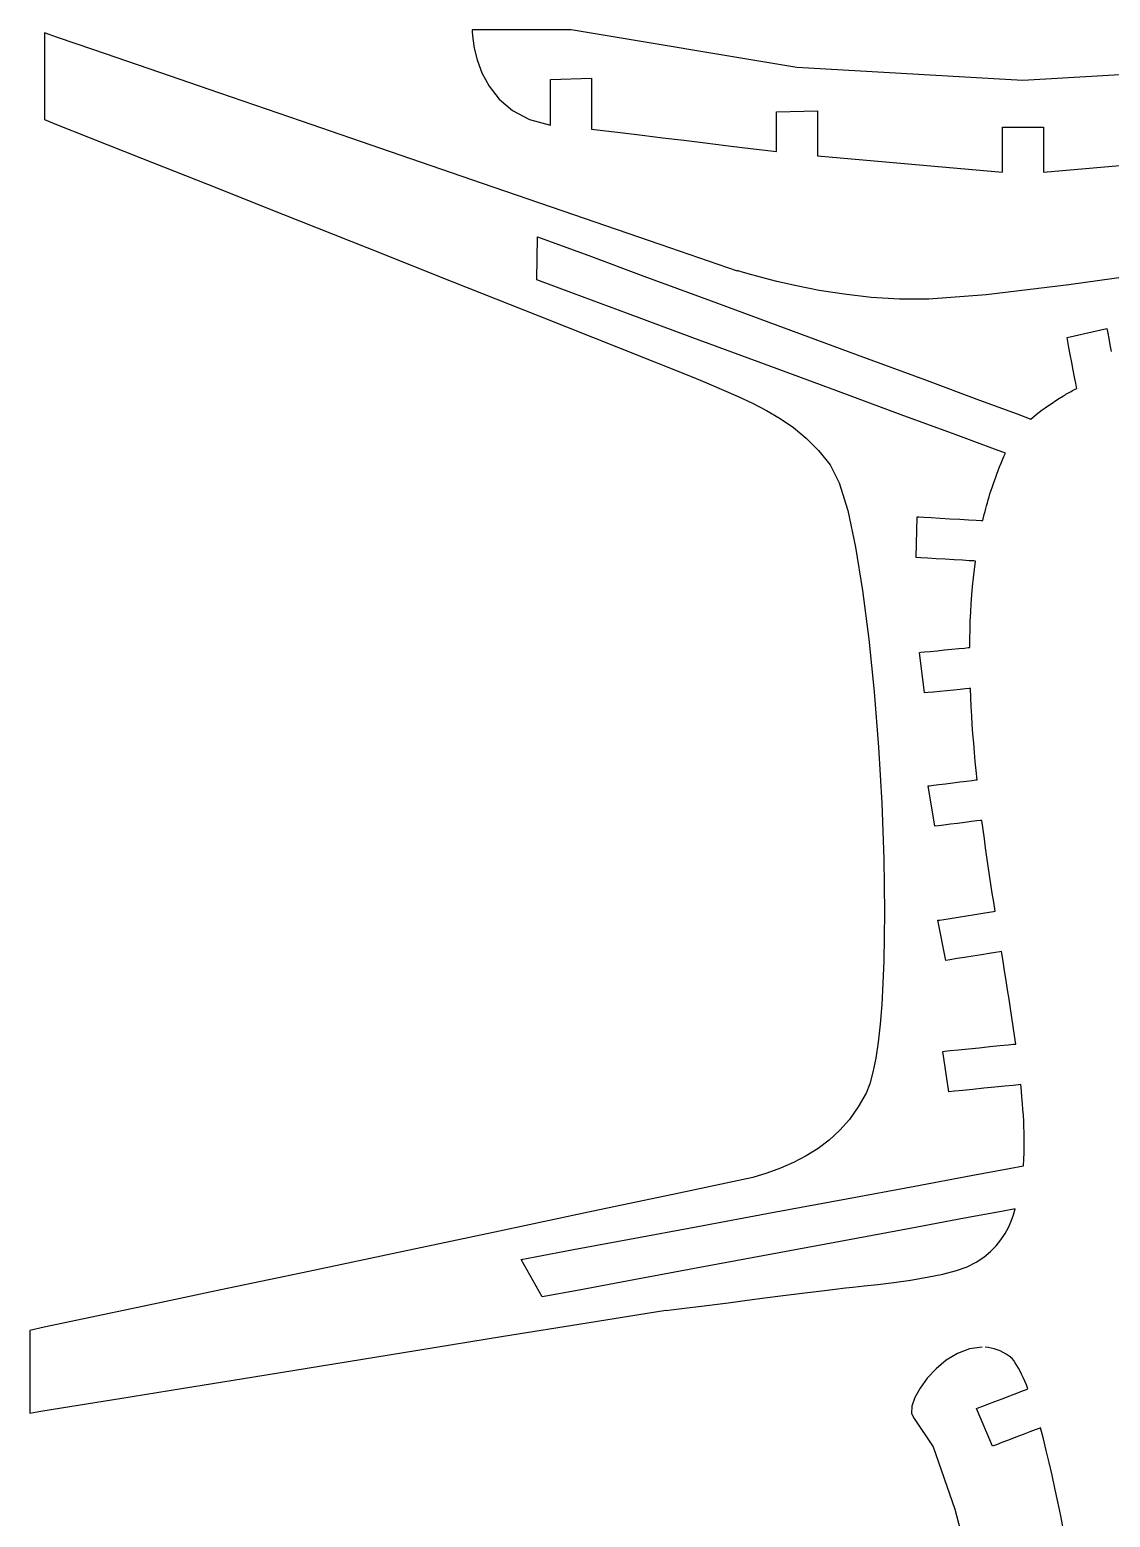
# Model space of a CAD drawing. Header units: metres. Extents: x 16 to 402, y -272 to -17.
# Drawn here: x 16.4 to 98.4, y -129.6 to -16.7 of the extents above; entities that cross this region are included whole.
import ezdxf

# ---------------------------------------------------------------- set-up
doc = ezdxf.new("R2010")
doc.units = ezdxf.units.M

msp = doc.modelspace()

# ---------------------------------------------------------------- linework, layer by layer
for p, q in [((17.538765, -16.913265), (17.538763, -17.097458)), ((18.52287, -17.251413), (17.538765, -16.913265)), ((50.210007, -16.666672), (50.000008, -16.666672)), ((50.000008, -16.666672), (50.00595, -16.843988)), ((50.00595, -16.843988), (50.047615, -17.329298)), ((50.780006, -16.666672), (50.210007, -16.666672)), ((51.62001, -16.666672), (50.780006, -16.666672)), ((52.640007, -16.666672), (51.62001, -16.666672)), ((53.750008, -16.666672), (52.640007, -16.666672)), ((54.860016, -16.666674), (53.750008, -16.666672)), ((55.880005, -16.666672), (54.860016, -16.666674)), ((56.720016, -16.666674), (55.880005, -16.666672)), ((57.29, -16.66667), (56.720016, -16.666674)), ((57.500008, -16.666672), (57.29, -16.66667)), ((74.65003, -19.541546), (57.500008, -16.666672)), ((57.500008, -16.666672), (57.500008, -16.666672)), ((17.538763, -17.097458), (17.538767, -17.597412)), ((17.538767, -17.597412), (17.538765, -18.334185)), ((21.271519, -18.19588), (18.52287, -17.251413)), ((50.047615, -17.329298), (50.16066, -18.052608)), ((50.16066, -18.052608), (50.380814, -18.943953)), ((17.538765, -18.334185), (17.538767, -19.228838)), ((25.479214, -19.641693), (21.271519, -18.19588)), ((50.380814, -18.943953), (50.74376, -19.933342)), ((17.538767, -19.228838), (17.538765, -20.202429)), ((17.538765, -20.202429), (17.538765, -21.176022)), ((30.840458, -21.483875), (25.479214, -19.641693)), ((50.74376, -19.933342), (51.28521, -20.950804)), ((91.800064, -20.509794), (74.65003, -19.541546)), ((108.95008, -19.541544), (91.800064, -20.509794)), ((17.538765, -21.176022), (17.538765, -22.070675)), ((51.28521, -20.950804), (52.04086, -21.926357)), ((55.950005, -20.441704), (59.05001, -20.342031)), ((55.950005, -20.712244), (55.950005, -20.441704)), ((55.95001, -21.110937), (55.950005, -20.712244)), ((55.95001, -21.595062), (55.95001, -21.110937)), ((59.05001, -20.342031), (59.050007, -20.450218)), ((59.050007, -20.450218), (59.05001, -20.74388)), ((59.05001, -20.74388), (59.050007, -21.176636)), ((59.050007, -21.176636), (59.050014, -21.702131)), ((59.05001, -20.342031), (59.05001, -20.342031)), ((17.538765, -22.070675), (17.538765, -22.807446)), ((37.049747, -23.617456), (30.840458, -21.483875)), ((52.04086, -21.926357), (53.04641, -22.790024)), ((55.95001, -22.121904), (55.95001, -21.595062)), ((55.95001, -22.648748), (55.95001, -22.121904)), ((59.05001, -22.273989), (59.050007, -22.845844)), ((59.050014, -21.702131), (59.05001, -22.273989)), ((17.538765, -22.807446), (17.538765, -23.3074)), ((17.538765, -23.3074), (17.538765, -23.491592)), ((17.538765, -23.491592), (18.450994, -23.85366)), ((43.80159, -25.937464), (37.049747, -23.617456)), ((53.04641, -22.790024), (54.33756, -23.471825)), ((54.33756, -23.471825), (55.95001, -23.90178)), ((55.950005, -23.132874), (55.95001, -22.648748)), ((55.950012, -23.531567), (55.950005, -23.132874)), ((55.950005, -23.802103), (55.950012, -23.531567)), ((59.050007, -22.845844), (59.05001, -23.371338)), ((59.05001, -23.371338), (59.05001, -23.804096)), ((73.10004, -22.909166), (76.200035, -22.822577)), ((73.10004, -23.144194), (73.10004, -22.909166)), ((73.10004, -23.490551), (73.10004, -23.144194)), ((73.10004, -23.911129), (73.10004, -23.490551)), ((76.200035, -22.822577), (76.200035, -26.241219)), ((18.450994, -23.85366), (21.001316, -24.8659)), ((55.95001, -23.90178), (55.950005, -23.802103)), ((59.05001, -23.804096), (59.05001, -24.097754)), ((59.05001, -24.097754), (59.05001, -24.205942)), ((59.05001, -24.205942), (60.14744, -24.339437)), ((60.14744, -24.339437), (61.449932, -24.497883)), ((61.449932, -24.497883), (62.906193, -24.675028)), ((62.906193, -24.675028), (64.46499, -24.864649)), ((73.10004, -24.368816), (73.10004, -23.911129)), ((73.100044, -24.826508), (73.10004, -24.368816)), ((73.10004, -25.247082), (73.100044, -24.826508)), ((90.25006, -27.488611), (90.25006, -24.068008)), ((90.25006, -24.068008), (93.35006, -24.068008)), ((93.35006, -24.068008), (93.35006, -27.488611)), ((21.001316, -24.8659), (24.910154, -26.417343)), ((50.790462, -28.338919), (43.80159, -25.937464)), ((64.46499, -24.864649), (66.07503, -25.0605)), ((66.07503, -25.0605), (67.685074, -25.256353)), ((67.685074, -25.256353), (69.24386, -25.445972)), ((69.24386, -25.445972), (70.70012, -25.62312)), ((70.70012, -25.62312), (72.00261, -25.78156)), ((72.00261, -25.78156), (73.10004, -25.915058)), ((73.10003, -25.828468), (73.10004, -25.593443)), ((73.10004, -25.915058), (73.10003, -25.828468)), ((73.10004, -25.593443), (73.10004, -25.247082)), ((24.910154, -26.417343), (29.89796, -28.397036)), ((76.200035, -26.241219), (90.25006, -27.488611)), ((93.35006, -27.488611), (107.400085, -26.241219)), ((29.89796, -28.397036), (35.685158, -30.69401)), ((57.710896, -30.716858), (50.790462, -28.338919)), ((35.685158, -30.69401), (41.9922, -33.19731)), ((64.25737, -32.966293), (57.710896, -30.716858)), ((54.896816, -35.66117), (54.946556, -32.374626)), ((54.946556, -32.374626), (54.946556, -32.374626)), ((54.946556, -32.374626), (55.995472, -32.76227)), ((41.9922, -33.19731), (48.539513, -35.795982)), ((55.995472, -32.76227), (58.842537, -33.814453)), ((58.842537, -33.814453), (63.038208, -35.365032)), ((70.1244, -34.98227), (64.25737, -32.966293)), ((70.127365, -34.97582), (70.1244, -34.98227)), ((70.13003, -34.970024), (70.127365, -34.97582)), ((70.13239, -34.964897), (70.13003, -34.970024)), ((70.13445, -34.960438), (70.13239, -34.964897)), ((70.1362, -34.95665), (70.13445, -34.960438)), ((70.13764, -34.95354), (70.1362, -34.95665)), ((70.138756, -34.951115), (70.13764, -34.95354)), ((70.139565, -34.949375), (70.138756, -34.951115)), ((70.14004, -34.948322), (70.139565, -34.949375)), ((70.140205, -34.94798), (70.14004, -34.948322)), ((70.34599, -35.014595), (70.140205, -34.94798)), ((102.943535, -34.952366), (95.27885, -36.04089)), ((48.539513, -35.795982), (55.04754, -38.37906)), ((57.678646, -36.689247), (54.896816, -35.66117)), ((63.038208, -35.365032), (68.13296, -37.247883)), ((70.936356, -35.194523), (70.34599, -35.014595)), ((71.8708, -35.45787), (70.936356, -35.194523)), ((73.10882, -35.77475), (71.8708, -35.45787)), ((74.60995, -36.115276), (73.10882, -35.77475)), ((76.33369, -36.44956), (74.60995, -36.115276)), ((95.27885, -36.04089), (88.996445, -36.79624)), ((61.778183, -38.2043), (57.678646, -36.689247)), ((68.13296, -37.247883), (73.67723, -39.296856)), ((78.23952, -36.7477), (76.33369, -36.44956)), ((80.286995, -36.97982), (78.23952, -36.7477)), ((82.43556, -37.116024), (80.286995, -36.97982)), ((84.6448, -37.12644), (82.43556, -37.116024)), ((88.996445, -36.79624), (84.6448, -37.12644)), ((55.04754, -38.37906), (61.23671, -40.83558)), ((66.7562, -40.044006), (61.778183, -38.2043)), ((73.67723, -39.296856), (79.22151, -41.34584)), ((95.14632, -40.039764), (98.169785, -39.34585)), ((98.169785, -39.34585), (98.169785, -39.34585)), ((98.169785, -39.34585), (98.18861, -39.444233)), ((98.18861, -39.444233), (98.239716, -39.711277)), ((72.17346, -42.04604), (66.7562, -40.044006)), ((95.20412, -40.341805), (95.14632, -40.039764)), ((95.28929, -40.786907), (95.20412, -40.341805)), ((98.239716, -39.711277), (98.31502, -40.1048)), ((98.31502, -40.1048), (98.406456, -40.582664)), ((98.406456, -40.582664), (98.50597, -41.102684)), ((61.23671, -40.83558), (66.82746, -43.054585)), ((79.22151, -41.34584), (84.31625, -43.228683)), ((95.392715, -41.327393), (95.28929, -40.786907)), ((95.505264, -41.91557), (95.392715, -41.327393)), ((77.59072, -44.04808), (72.17346, -42.04604)), ((95.617836, -42.503742), (95.505264, -41.91557)), ((95.721245, -43.044224), (95.617836, -42.503742)), ((66.82746, -43.054585), (67.96352, -43.555458)), ((67.96352, -43.555458), (69.0858, -44.034473)), ((69.0858, -44.034473), (70.19091, -44.513412)), ((84.31625, -43.228683), (88.51193, -44.779266)), ((95.553246, -44.063816), (95.66106, -44.00981)), ((95.66106, -44.00981), (95.77182, -43.956093)), ((95.80643, -43.489334), (95.721245, -43.044224)), ((95.77182, -43.956093), (95.885506, -43.90264)), ((95.864204, -43.79136), (95.80643, -43.489334)), ((95.885506, -43.90264), (95.864204, -43.79136)), ((70.19091, -44.513412), (71.27557, -45.01404)), ((71.27557, -45.01404), (72.336426, -45.558136)), ((82.568726, -45.887783), (77.59072, -44.04808)), ((88.51193, -44.779266), (91.35899, -45.831444)), ((93.74341, -45.179893), (94.00789, -45.001453)), ((94.00789, -45.001453), (94.28566, -44.820534)), ((94.28566, -44.820534), (94.57723, -44.636772)), ((94.57723, -44.636772), (94.88309, -44.449795)), ((94.88309, -44.449795), (94.96959, -44.393795)), ((94.96959, -44.393795), (95.05923, -44.338085)), ((95.05923, -44.338085), (95.15195, -44.282658)), ((95.15195, -44.282658), (95.24774, -44.227524)), ((95.24774, -44.227524), (95.34656, -44.17267)), ((95.34656, -44.17267), (95.44841, -44.118103)), ((95.44841, -44.118103), (95.553246, -44.063816)), ((72.336426, -45.558136), (73.37016, -46.16747)), ((73.37016, -46.16747), (74.37344, -46.863815)), ((86.668274, -47.40284), (82.568726, -45.887783)), ((91.35899, -45.831444), (92.407906, -46.21909)), ((92.407906, -46.21909), (92.60304, -46.047794)), ((92.60304, -46.047794), (92.808495, -45.876232)), ((92.808495, -45.876232), (93.02476, -45.70403)), ((93.02476, -45.70403), (93.25234, -45.53082)), ((93.25234, -45.53082), (93.491714, -45.356224)), ((93.491714, -45.356224), (93.74341, -45.179893)), ((74.37344, -46.863815), (75.34293, -47.66895)), ((89.45009, -48.4309), (86.668274, -47.40284)), ((75.34293, -47.66895), (76.275314, -48.60465)), ((90.47498, -48.80967), (89.45009, -48.4309)), ((76.275314, -48.60465), (77.16726, -49.69268)), ((90.028824, -49.84322), (90.13731, -49.572166)), ((90.13731, -49.572166), (90.24731, -49.309944)), ((90.24731, -49.309944), (90.35961, -49.05597)), ((90.35961, -49.05597), (90.47498, -48.80967)), ((77.16726, -49.69268), (77.85494, -51.053677)), ((89.594574, -51.02721), (89.70473, -50.71509)), ((89.70473, -50.71509), (89.81332, -50.414112)), ((89.81332, -50.414112), (89.921074, -50.123676)), ((89.921074, -50.123676), (90.028824, -49.84322)), ((77.85494, -51.053677), (78.50025, -53.172207)), ((89.23215, -52.126717), (89.29845, -51.906353)), ((89.29845, -51.906353), (89.3664, -51.68711)), ((89.3664, -51.68711), (89.48205, -51.351013)), ((89.48205, -51.351013), (89.594574, -51.02721)), ((88.925255, -53.244907), (88.983406, -53.019135)), ((88.983406, -53.019135), (89.043144, -52.794407)), ((89.043144, -52.794407), (89.10451, -52.57076)), ((89.10451, -52.57076), (89.16751, -52.34819)), ((89.16751, -52.34819), (89.23215, -52.126717)), ((78.50025, -53.172207), (79.0961, -55.93372)), ((83.708084, -56.73624), (83.76091, -53.63398)), ((83.76091, -53.63398), (83.76091, -53.63398)), ((83.76091, -53.63398), (83.900894, -53.64222)), ((83.900894, -53.64222), (84.280846, -53.664604)), ((84.280846, -53.664604), (84.840775, -53.69758)), ((84.840775, -53.69758), (85.5207, -53.73763)), ((85.5207, -53.73763), (86.260605, -53.781197)), ((86.260605, -53.781197), (87.00051, -53.824776)), ((87.00051, -53.824776), (87.680435, -53.864815)), ((87.680435, -53.864815), (88.24036, -53.897793)), ((88.24036, -53.897793), (88.620316, -53.920166)), ((88.620316, -53.920166), (88.7603, -53.928413)), ((88.7603, -53.928413), (88.813705, -53.699554)), ((88.813705, -53.699554), (88.86869, -53.47172)), ((88.86869, -53.47172), (88.925255, -53.244907)), ((79.0961, -55.93372), (79.63544, -59.223724)), ((84.05936, -56.756927), (83.708084, -56.73624)), ((84.57705, -56.787415), (84.05936, -56.756927)), ((85.20566, -56.824432), (84.57705, -56.787415)), ((85.88974, -56.864723), (85.20566, -56.824432)), ((86.57383, -56.90502), (85.88974, -56.864723)), ((87.20242, -56.942036), (86.57383, -56.90502)), ((87.72012, -56.972523), (87.20242, -56.942036)), ((88.071396, -56.993202), (87.72012, -56.972523)), ((88.20081, -57.00083), (88.071396, -56.993202)), ((88.11775, -57.63555), (88.20081, -57.00083)), ((87.97914, -58.92092), (88.04394, -58.275658)), ((88.04394, -58.275658), (88.11775, -57.63555)), ((79.63544, -59.223724), (80.111176, -62.927666)), ((87.87564, -60.225903), (87.92312, -59.571083)), ((87.92312, -59.571083), (87.97914, -58.92092)), ((87.80538, -61.548534), (87.83649, -60.885136)), ((87.83649, -60.885136), (87.87564, -60.225903)), ((87.782135, -62.21585), (87.80538, -61.548534)), ((80.111176, -62.927666), (80.516266, -66.93104)), ((87.758224, -63.561264), (87.76649, -62.886833)), ((87.76649, -62.886833), (87.782135, -62.21585)), ((83.9399, -63.933815), (84.04681, -63.923386)), ((84.34079, -67.00942), (83.9399, -63.933815)), ((83.9399, -63.933815), (83.9399, -63.933815)), ((84.04681, -63.923386), (84.337006, -63.895077)), ((84.337006, -63.895077), (84.76466, -63.85335)), ((84.76466, -63.85335), (85.28396, -63.802685)), ((85.28396, -63.802685), (85.84907, -63.747543)), ((85.84907, -63.747543), (86.41417, -63.692406)), ((86.41417, -63.692406), (86.93346, -63.64174)), ((86.93346, -63.64174), (87.361115, -63.600006)), ((87.361115, -63.600006), (87.651306, -63.571693)), ((87.651306, -63.571693), (87.758224, -63.561264)), ((80.516266, -66.93104), (80.84364, -71.11931)), ((84.61184, -66.98297), (84.34079, -67.00942)), ((85.0113, -66.944), (84.61184, -66.98297)), ((85.49634, -66.896675), (85.0113, -66.944)), ((86.02418, -66.84517), (85.49634, -66.896675)), ((86.55204, -66.793686), (86.02418, -66.84517)), ((87.03708, -66.746346), (86.55204, -66.793686)), ((87.43653, -66.707375), (87.03708, -66.746346)), ((87.70758, -66.680916), (87.43653, -66.707375)), ((87.80744, -66.67118), (87.70758, -66.680916)), ((87.83582, -67.35895), (87.80744, -66.67118)), ((87.870026, -68.04852), (87.83582, -67.35895)), ((87.90982, -68.739685), (87.870026, -68.04852)), ((87.954956, -69.43215), (87.90982, -68.739685)), ((88.005226, -70.12571), (87.954956, -69.43215)), ((80.84364, -71.11931), (81.08623, -75.37797)), ((88.06038, -70.820114), (88.005226, -70.12571)), ((88.12018, -71.5151), (88.06038, -70.820114)), ((88.1844, -72.21044), (88.12018, -71.5151)), ((88.25281, -72.90587), (88.1844, -72.21044)), ((88.32518, -73.60118), (88.25281, -72.90587)), ((84.61412, -74.068954), (84.71803, -74.05585)), ((85.105034, -77.13161), (84.61412, -74.068954)), ((84.61412, -74.068954), (84.61412, -74.068954)), ((84.71803, -74.05585), (85.00008, -74.0203)), ((85.00008, -74.0203), (85.41571, -73.96791)), ((85.41571, -73.96791), (85.92042, -73.9043)), ((85.92042, -73.9043), (86.46965, -73.83507)), ((86.46965, -73.83507), (87.01888, -73.76584)), ((87.01888, -73.76584), (87.52359, -73.702225)), ((87.52359, -73.702225), (87.939224, -73.649826)), ((87.939224, -73.649826), (88.22127, -73.61428)), ((88.22127, -73.61428), (88.32518, -73.60118)), ((81.08623, -75.37797), (81.23697, -79.59247)), ((87.89194, -76.78032), (87.390594, -76.84352)), ((88.30482, -76.72829), (87.89194, -76.78032)), ((88.58497, -76.692955), (88.30482, -76.72829)), ((88.688194, -76.679955), (88.58497, -76.692955)), ((88.7793, -77.38005), (88.688194, -76.679955)), ((85.38519, -77.09629), (85.105034, -77.13161)), ((85.79808, -77.04425), (85.38519, -77.09629)), ((86.29942, -76.98106), (85.79808, -77.04425)), ((86.84501, -76.912285), (86.29942, -76.98106)), ((87.390594, -76.84352), (86.84501, -76.912285)), ((88.87293, -78.07839), (88.7793, -77.38005)), ((88.96885, -78.77471), (88.87293, -78.07839)), ((89.0668, -79.46876), (88.96885, -78.77471)), ((81.23697, -79.59247), (81.28878, -83.6483)), ((89.16654, -80.16027), (89.0668, -79.46876)), ((89.26785, -80.849014), (89.16654, -80.16027)), ((89.37046, -81.534706), (89.26785, -80.849014)), ((89.474144, -82.217125), (89.37046, -81.534706)), ((89.578636, -82.89597), (89.474144, -82.217125)), ((89.68372, -83.57103), (89.578636, -82.89597)), ((81.28878, -83.6483), (81.276054, -85.53211)), ((85.34553, -84.270096), (85.466995, -84.25052)), ((85.95996, -87.311066), (85.34553, -84.270096)), ((85.34553, -84.270096), (85.34553, -84.270096)), ((85.466995, -84.25052), (85.79671, -84.1974)), ((85.79671, -84.1974), (86.28258, -84.119095)), ((86.28258, -84.119095), (86.87258, -84.02404)), ((86.87258, -84.02404), (87.514626, -83.92056)), ((87.514626, -83.92056), (88.15668, -83.8171)), ((88.15668, -83.8171), (88.74667, -83.72203)), ((88.74667, -83.72203), (89.23256, -83.64373)), ((89.23256, -83.64373), (89.56226, -83.59061)), ((89.56226, -83.59061), (89.68372, -83.57103)), ((81.276054, -85.53211), (81.2374, -87.33788)), ((88.64518, -86.87837), (88.00419, -86.98166)), ((89.23419, -86.783455), (88.64518, -86.87837)), ((89.71927, -86.70529), (89.23419, -86.783455)), ((90.04841, -86.65225), (89.71927, -86.70529)), ((90.169685, -86.632706), (90.04841, -86.65225)), ((90.28804, -87.37261), (90.169685, -86.632706)), ((81.2374, -87.33788), (81.17194, -89.05234)), ((86.28911, -87.258026), (85.95996, -87.311066)), ((86.774185, -87.17986), (86.28911, -87.258026)), ((87.363205, -87.084946), (86.774185, -87.17986)), ((88.00419, -86.98166), (87.363205, -87.084946)), ((90.40503, -88.105316), (90.28804, -87.37261)), ((81.17194, -89.05234), (81.07888, -90.66226)), ((90.52026, -88.830475), (90.40503, -88.105316)), ((90.63341, -89.547676), (90.52026, -88.830475)), ((90.74408, -90.25656), (90.63341, -89.547676)), ((90.851944, -90.95676), (90.74408, -90.25656)), ((81.07888, -90.66226), (80.957405, -92.15439)), ((90.956604, -91.64784), (90.851944, -90.95676)), ((80.957405, -92.15439), (80.806694, -93.51552)), ((91.05774, -92.32948), (90.956604, -91.64784)), ((91.15493, -93.00129), (91.05774, -92.32948)), ((80.806694, -93.51552), (80.62593, -94.73239)), ((90.67207, -93.72045), (91.092865, -93.67838)), ((91.092865, -93.67838), (91.24789, -93.66288)), ((91.24789, -93.66288), (91.15493, -93.00129)), ((80.62593, -94.73239), (80.414314, -95.79178)), ((85.711266, -94.216415), (85.86628, -94.20091)), ((86.17673, -97.285324), (85.711266, -94.216415)), ((85.711266, -94.216415), (85.711266, -94.216415)), ((85.86628, -94.20091), (86.28708, -94.15885)), ((86.28708, -94.15885), (86.90717, -94.09685)), ((86.90717, -94.09685), (87.660164, -94.021576)), ((87.660164, -94.021576), (88.479576, -93.93965)), ((88.479576, -93.93965), (89.298996, -93.85773)), ((89.298996, -93.85773), (90.05197, -93.78244)), ((90.05197, -93.78244), (90.67207, -93.72045)), ((80.414314, -95.79178), (80.171005, -96.680435)), ((80.171005, -96.680435), (79.89519, -97.38513)), ((87.994225, -97.10362), (87.23132, -97.179886)), ((88.82444, -97.020615), (87.994225, -97.10362)), ((89.65466, -96.93762), (88.82444, -97.020615)), ((90.41755, -96.861336), (89.65466, -96.93762)), ((91.04583, -96.79854), (90.41755, -96.861336)), ((91.47215, -96.75589), (91.04583, -96.79854)), ((91.62922, -96.740204), (91.47215, -96.75589)), ((91.6788, -97.2229), (91.62922, -96.740204)), ((79.89519, -97.38513), (79.30155, -98.438446)), ((86.60306, -97.24271), (86.17673, -97.285324)), ((87.23132, -97.179886), (86.60306, -97.24271)), ((91.72397, -97.69722), (91.6788, -97.2229)), ((91.76456, -98.16293), (91.72397, -97.69722)), ((91.800354, -98.61984), (91.76456, -98.16293)), ((79.30155, -98.438446), (78.63501, -99.37737)), ((91.83117, -99.067764), (91.800354, -98.61984)), ((91.85683, -99.50648), (91.83117, -99.067764)), ((77.90079, -100.210365), (77.10409, -100.94599)), ((78.63501, -99.37737), (77.90079, -100.210365)), ((91.8771, -99.935776), (91.85683, -99.50648)), ((91.891815, -100.355484), (91.8771, -99.935776)), ((91.900795, -100.76537), (91.891815, -100.355484)), ((76.250114, -101.59272), (75.3441, -102.15909)), ((77.10409, -100.94599), (76.250114, -101.59272)), ((91.897644, -101.71146), (91.90109, -101.531685)), ((91.90383, -101.16527), (91.900795, -100.76537)), ((91.90109, -101.531685), (91.903145, -101.34961)), ((91.903145, -101.34961), (91.90383, -101.16527)), ((74.39126, -102.653595), (73.39679, -103.08478)), ((75.3441, -102.15909), (74.39126, -102.653595)), ((91.83281, -102.90383), (91.84657, -102.74071)), ((91.84657, -102.74071), (91.8588, -102.57515)), ((91.8588, -102.57515), (91.86953, -102.407166)), ((91.86953, -102.407166), (91.87875, -102.2368)), ((91.87875, -102.2368), (91.88649, -102.06403)), ((91.88649, -102.06403), (91.892784, -101.88891)), ((91.892784, -101.88891), (91.897644, -101.71146)), ((71.30384, -103.79118), (65.70472, -104.97491)), ((72.36591, -103.46113), (71.30384, -103.79118)), ((73.39679, -103.08478), (72.36591, -103.46113)), ((83.59912, -104.43808), (87.86844, -103.64254)), ((87.86844, -103.64254), (90.76548, -103.10271)), ((90.76548, -103.10271), (91.83281, -102.90383)), ((65.70472, -104.97491), (59.176373, -106.35512)), ((78.41495, -105.40408), (83.59912, -104.43808)), ((72.77334, -106.45532), (78.41495, -105.40408)), ((59.176373, -106.35512), (52.07649, -107.85611)), ((67.131744, -107.50658), (72.77334, -106.45532)), ((87.37269, -106.88828), (83.23633, -107.659035)), ((90.179504, -106.36525), (87.37269, -106.88828)), ((91.21361, -106.17257), (90.179504, -106.36525)), ((90.69715, -107.579765), (90.90625, -107.104385)), ((90.90625, -107.104385), (91.07615, -106.633484)), ((91.07615, -106.633484), (91.21361, -106.17257)), ((52.07649, -107.85611), (44.76276, -109.40236)), ((61.947563, -108.47257), (67.131744, -107.50658)), ((83.23633, -107.659035), (78.2136, -108.59498)), ((90.13455, -108.521774), (90.44216, -108.05406)), ((90.44216, -108.05406), (90.69715, -107.579765)), ((44.76276, -109.40236), (37.592857, -110.918175)), ((54.781197, -109.80793), (57.678246, -109.26811)), ((57.678246, -109.26811), (61.947563, -108.47257)), ((78.2136, -108.59498), (72.74768, -109.61347)), ((88.8288, -109.83014), (89.334595, -109.41534)), ((89.334595, -109.41534), (89.76761, -108.97739)), ((89.76761, -108.97739), (90.13455, -108.521774)), ((53.713875, -110.00682), (54.781197, -109.80793)), ((55.315834, -112.86167), (53.713875, -110.00682)), ((53.713875, -110.00682), (53.713875, -110.00682)), ((67.28176, -110.631966), (62.259026, -111.56789)), ((72.74768, -109.61347), (67.28176, -110.631966)), ((86.74896, -110.85897), (87.57201, -110.568115)), ((87.57201, -110.568115), (88.24351, -110.21622)), ((88.24351, -110.21622), (88.8288, -109.83014)), ((37.592857, -110.918175), (30.924488, -112.327965)), ((62.259026, -111.56789), (58.122658, -112.33865)), ((80.79407, -111.905876), (81.9908, -111.75476)), ((81.9908, -111.75476), (83.256516, -111.57333)), ((83.256516, -111.57333), (84.51935, -111.36276)), ((84.51935, -111.36276), (85.70746, -111.12424)), ((85.70746, -111.12424), (86.74896, -110.85897)), ((30.924488, -112.327965), (25.115335, -113.55611)), ((58.122658, -112.33865), (55.315834, -112.86167)), ((71.424225, -113.04014), (73.41039, -112.786514)), ((73.41039, -112.786514), (75.23552, -112.55345)), ((75.23552, -112.55345), (76.738556, -112.36151)), ((76.738556, -112.36151), (77.758484, -112.231285)), ((77.758484, -112.231285), (78.13424, -112.1833)), ((78.13424, -112.1833), (78.336395, -112.16537)), ((78.336395, -112.16537), (78.89502, -112.11236)), ((78.89502, -112.11236), (79.738174, -112.02546)), ((79.738174, -112.02546), (80.79407, -111.905876)), ((25.115335, -113.55611), (20.52309, -114.52696)), ((58.7287, -114.82036), (64.70604, -113.8525)), ((64.70604, -113.8525), (64.707565, -113.86084)), ((64.707565, -113.86084), (64.708954, -113.868355)), ((64.708954, -113.868355), (64.710175, -113.87499)), ((64.710175, -113.87499), (64.71124, -113.88079)), ((64.71124, -113.88079), (64.71214, -113.8857)), ((64.71214, -113.8857), (64.71288, -113.88974)), ((64.71288, -113.88974), (64.71347, -113.8929)), ((64.71347, -113.8929), (64.71388, -113.89516)), ((64.71388, -113.89516), (64.71413, -113.89653)), ((64.71413, -113.89653), (64.71422, -113.89698)), ((64.71422, -113.89698), (65.08997, -113.84898)), ((65.08997, -113.84898), (66.1099, -113.718765)), ((66.1099, -113.718765), (67.612946, -113.52682)), ((67.612946, -113.52682), (69.43808, -113.29378)), ((69.43808, -113.29378), (71.424225, -113.04014)), ((17.505436, -115.16495), (16.420067, -115.39441)), ((20.52309, -114.52696), (17.505436, -115.16495)), ((52.375122, -115.84915), (58.7287, -114.82036)), ((16.420067, -115.39441), (16.420067, -115.57015)), ((16.420067, -115.57015), (16.420069, -116.04719)), ((16.420069, -116.04719), (16.420067, -116.75017)), ((45.882133, -116.900505), (52.375122, -115.84915)), ((16.420067, -116.75017), (16.420069, -117.603806)), ((39.48655, -117.93609), (45.882133, -116.900505)), ((86.8372, -117.14039), (85.98007, -117.660194)), ((87.75368, -116.79314), (86.8372, -117.14039)), ((88.70702, -116.666695), (87.75368, -116.79314)), ((88.70702, -116.666695), (88.70702, -116.666695)), ((89.16389, -116.697586), (88.935196, -116.67432)), ((89.39278, -116.73714), (89.16389, -116.697586)), ((89.621574, -116.793625), (89.39278, -116.73714)), ((89.84997, -116.86767), (89.621574, -116.793625)), ((90.07768, -116.95993), (89.84997, -116.86767)), ((90.3044, -117.07101), (90.07768, -116.95993)), ((90.52984, -117.20156), (90.3044, -117.07101)), ((90.753685, -117.352196), (90.52984, -117.20156)), ((90.975655, -117.523605), (90.753685, -117.352196)), ((16.420069, -117.603806), (16.420067, -118.53273)), ((16.420067, -118.53273), (16.420067, -119.46168)), ((33.42518, -118.91755), (39.48655, -117.93609)), ((85.2049, -118.304375), (84.53421, -119.02467)), ((85.98007, -117.660194), (85.2049, -118.304375)), ((91.09755, -117.68393), (90.975655, -117.523605)), ((91.21904, -117.8609), (91.09755, -117.68393)), ((91.34012, -118.05426), (91.21904, -117.8609)), ((91.460785, -118.26373), (91.34012, -118.05426)), ((91.58106, -118.48904), (91.460785, -118.26373)), ((91.70095, -118.72992), (91.58106, -118.48904)), ((16.420067, -119.46168), (16.420067, -120.3153)), ((27.934845, -119.80657), (33.42518, -118.91755)), ((84.53421, -119.02467), (83.990555, -119.77293)), ((91.82043, -118.986084), (91.70095, -118.72992)), ((91.93951, -119.25726), (91.82043, -118.986084)), ((92.05818, -119.5432), (91.93951, -119.25726)), ((92.17648, -119.84363), (92.05818, -119.5432)), ((16.420067, -120.3153), (16.420067, -121.01828)), ((19.614515, -121.15382), (23.25235, -120.564766)), ((23.25235, -120.564766), (27.934845, -119.80657)), ((83.596504, -120.500916), (83.3746, -121.160416)), ((83.990555, -119.77293), (83.596504, -120.500916)), ((89.12575, -121.0097), (89.65496, -120.80743)), ((89.65496, -120.80743), (90.230865, -120.587296)), ((90.230865, -120.587296), (90.80676, -120.36717)), ((90.80676, -120.36717), (91.335976, -120.164894)), ((91.335976, -120.164894), (91.77179, -119.99831)), ((91.77179, -119.99831), (92.06753, -119.88527)), ((92.06753, -119.88527), (92.17648, -119.84363)), ((16.420067, -121.01828), (16.420067, -121.49531)), ((16.420067, -121.49531), (16.420067, -121.67105)), ((16.420067, -121.67105), (17.258146, -121.53535)), ((17.258146, -121.53535), (19.614515, -121.15382)), ((83.3746, -121.160416), (83.34741, -121.70323)), ((83.34741, -121.70323), (83.53747, -122.081154)), ((88.28524, -121.33096), (88.39419, -121.2893)), ((89.49661, -124.186676), (88.28524, -121.33096)), ((88.28524, -121.33096), (88.28524, -121.33096)), ((88.39419, -121.2893), (88.68993, -121.176285)), ((88.68993, -121.176285), (89.12575, -121.0097)), ((83.53747, -122.081154), (84.98771, -124.239525)), ((92.7383, -122.94763), (92.320015, -123.1075)), ((93.022125, -122.83913), (92.7383, -122.94763)), ((93.12671, -122.799164), (93.022125, -122.83913)), ((93.350685, -123.63132), (93.12671, -122.799164)), ((89.78046, -124.07819), (89.49661, -124.186676)), ((90.19873, -123.91831), (89.78046, -124.07819)), ((90.70665, -123.72418), (90.19873, -123.91831)), ((91.25938, -123.51291), (90.70665, -123.72418)), ((91.81211, -123.30164), (91.25938, -123.51291)), ((92.320015, -123.1075), (91.81211, -123.30164)), ((93.57324, -124.5072), (93.350685, -123.63132)), ((84.98771, -124.239525), (86.620316, -128.96185)), ((93.7944, -125.42476), (93.57324, -124.5072)), ((94.01418, -126.381996), (93.7944, -125.42476)), ((94.2326, -127.37686), (94.01418, -126.381996)), ((94.44966, -128.40733), (94.2326, -127.37686)), ((94.66538, -129.47136), (94.44966, -128.40733)), ((86.620316, -128.96185), (88.36626, -135.61603)), ((94.87977, -130.56691), (94.66538, -129.47136))]:
    msp.add_line(p, q)

doc.saveas('drawing.dxf')
